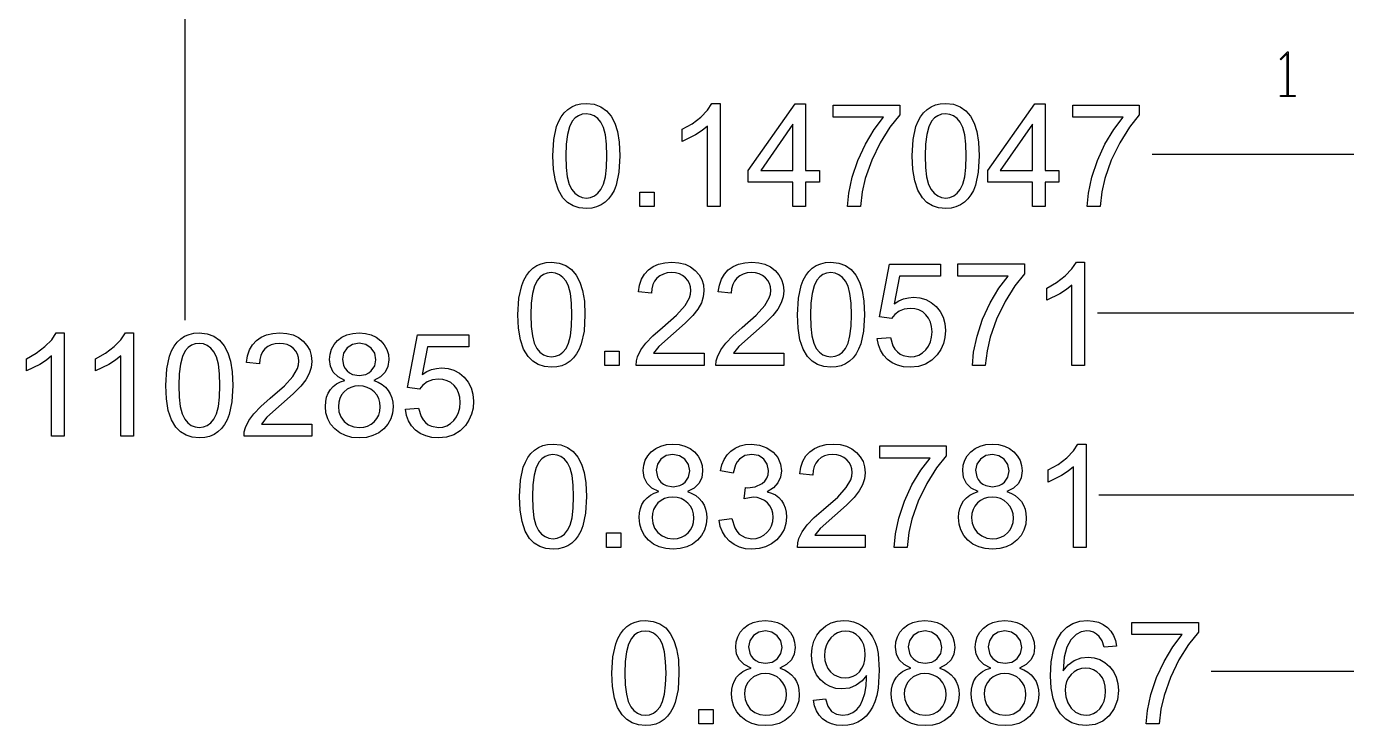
# Model space of a CAD drawing. Extents: x -0.57 to 3.06, y 0.01 to 2.07.
# Drawn here: x -0.109 to 0.495, y 0.177 to 0.496 of the extents above; entities that cross this region are included whole.
import ezdxf

# ---------------------------------------------------------------- set-up
doc = ezdxf.new("R2010")
doc.units = 0
doc.header["$MEASUREMENT"] = 0
doc.layers.add('DIMENSIONS', color=7, linetype='CONTINUOUS')
doc.layers.add('LAYER_1', color=7, linetype='CONTINUOUS')

msp = doc.modelspace()

# ---------------------------------------------------------------- linework, layer by layer
at = {"layer": 'DIMENSIONS'}
for points in [[(-0.03602, 0.36189), (-0.03602, 0.5)], [(0.40608, 0.43773), (0.5, 0.43773)], [(0.38104, 0.36514), (0.5, 0.36514)], [(0.38177, 0.282), (0.5, 0.282)], [(0.4331, 0.20133), (0.5, 0.20133)]]:
    msp.add_lwpolyline(points, dxfattribs=at)
for points in [[(0.13205, 0.43692), (0.13248, 0.44444), (0.13377, 0.45033), (0.13473, 0.45273), (0.1359, 0.45483), (0.13728, 0.45665), (0.13887, 0.45817), (0.14067, 0.45938), (0.14268, 0.46024), (0.14492, 0.46076), (0.14738, 0.46093), (0.15093, 0.46055), (0.15401, 0.45941), (0.15662, 0.45755), (0.15873, 0.45501), (0.16039, 0.45183), (0.16164, 0.44803), (0.16244, 0.44319), (0.1627, 0.43692), (0.16228, 0.42944), (0.161, 0.42356), (0.16005, 0.42117), (0.15888, 0.41906), (0.15751, 0.41724), (0.15592, 0.41571), (0.15412, 0.4145), (0.15209, 0.41363), (0.14985, 0.41311), (0.14738, 0.41294), (0.14416, 0.41324), (0.14131, 0.41415), (0.13882, 0.41568), (0.1367, 0.41781), (0.13467, 0.4212), (0.13321, 0.42552), (0.13234, 0.43076)], [(0.20855, 0.41374), (0.20278, 0.41374), (0.20278, 0.45051), (0.20037, 0.44852), (0.19731, 0.44653), (0.19124, 0.44355), (0.19124, 0.44913), (0.19577, 0.45165), (0.1997, 0.45465), (0.20279, 0.45784), (0.20483, 0.46093), (0.20855, 0.46093)], [(0.24183, 0.41374), (0.24183, 0.42499), (0.22144, 0.42499), (0.22144, 0.43028), (0.24288, 0.46074), (0.2476, 0.46074), (0.2476, 0.43028), (0.25394, 0.43028), (0.25394, 0.42499), (0.2476, 0.42499), (0.2476, 0.41374)], [(0.26023, 0.45458), (0.26023, 0.46013), (0.29065, 0.46013), (0.29065, 0.45564), (0.28618, 0.45008), (0.28176, 0.44294), (0.27785, 0.43491), (0.27494, 0.42666), (0.27353, 0.42048), (0.27273, 0.41374), (0.2668, 0.41374), (0.26739, 0.41986), (0.26898, 0.42714), (0.27152, 0.43485), (0.27496, 0.44229), (0.27898, 0.44901), (0.28325, 0.45458)], [(0.29636, 0.43692), (0.29679, 0.44444), (0.29808, 0.45033), (0.29904, 0.45273), (0.30021, 0.45483), (0.30159, 0.45665), (0.30317, 0.45817), (0.30497, 0.45938), (0.30699, 0.46024), (0.30923, 0.46076), (0.31168, 0.46093), (0.31524, 0.46055), (0.31832, 0.45941), (0.32093, 0.45755), (0.32303, 0.45501), (0.32469, 0.45183), (0.32595, 0.44803), (0.32674, 0.44319), (0.32701, 0.43692), (0.32658, 0.42944), (0.32531, 0.42356), (0.32436, 0.42117), (0.32319, 0.41906), (0.32181, 0.41724), (0.32023, 0.41571), (0.31843, 0.4145), (0.3164, 0.41363), (0.31415, 0.41311), (0.31168, 0.41294), (0.30847, 0.41324), (0.30562, 0.41415), (0.30313, 0.41568), (0.30101, 0.41781), (0.29897, 0.4212), (0.29752, 0.42552), (0.29665, 0.43076)], [(0.35137, 0.41374), (0.35137, 0.42499), (0.33098, 0.42499), (0.33098, 0.43028), (0.35243, 0.46074), (0.35715, 0.46074), (0.35715, 0.43028), (0.36349, 0.43028), (0.36349, 0.42499), (0.35715, 0.42499), (0.35715, 0.41374)], [(0.36978, 0.45458), (0.36978, 0.46013), (0.4002, 0.46013), (0.4002, 0.45564), (0.39573, 0.45008), (0.39131, 0.44294), (0.3874, 0.43491), (0.38449, 0.42666), (0.38307, 0.42048), (0.38228, 0.41374), (0.37635, 0.41374), (0.37694, 0.41986), (0.37853, 0.42714), (0.38107, 0.43485), (0.38451, 0.44229), (0.38853, 0.44901), (0.3928, 0.45458)], [(0.13798, 0.43692), (0.13815, 0.43161), (0.13866, 0.42728), (0.13951, 0.42391), (0.14069, 0.42151), (0.14213, 0.41984), (0.14372, 0.41864), (0.14547, 0.41792), (0.14738, 0.41768), (0.14929, 0.41792), (0.15104, 0.41864), (0.15263, 0.41984), (0.15406, 0.42153), (0.15525, 0.42393), (0.15609, 0.4273), (0.1566, 0.43163), (0.15677, 0.43692), (0.1566, 0.44223), (0.15609, 0.44657), (0.15525, 0.44994), (0.15406, 0.45234), (0.15262, 0.45401), (0.15102, 0.4552), (0.14925, 0.45591), (0.14731, 0.45615), (0.14543, 0.45594), (0.14374, 0.45531), (0.14225, 0.45426), (0.14096, 0.45279), (0.13966, 0.45018), (0.13873, 0.44667), (0.13817, 0.44225)], [(0.30229, 0.43692), (0.30246, 0.43161), (0.30297, 0.42728), (0.30381, 0.42391), (0.305, 0.42151), (0.30643, 0.41984), (0.30803, 0.41864), (0.30978, 0.41792), (0.31168, 0.41768), (0.31359, 0.41792), (0.31534, 0.41864), (0.31694, 0.41984), (0.31837, 0.42153), (0.31955, 0.42393), (0.3204, 0.4273), (0.32091, 0.43163), (0.32108, 0.43692), (0.32091, 0.44223), (0.3204, 0.44657), (0.31955, 0.44994), (0.31837, 0.45234), (0.31693, 0.45401), (0.31533, 0.4552), (0.31356, 0.45591), (0.31162, 0.45615), (0.30973, 0.45594), (0.30805, 0.45531), (0.30656, 0.45426), (0.30527, 0.45279), (0.30397, 0.45018), (0.30304, 0.44667), (0.30248, 0.44225)], [(0.24183, 0.43028), (0.24183, 0.45147), (0.22711, 0.43028)], [(0.35137, 0.43028), (0.35137, 0.45147), (0.33666, 0.43028)], [(0.17181, 0.41374), (0.17181, 0.42031), (0.17838, 0.42031), (0.17838, 0.41374)], [(0.11609, 0.36432), (0.11652, 0.37184), (0.11781, 0.37774), (0.11877, 0.38013), (0.11994, 0.38224), (0.12132, 0.38405), (0.12291, 0.38558), (0.12471, 0.38678), (0.12672, 0.38765), (0.12896, 0.38816), (0.13142, 0.38833), (0.13497, 0.38795), (0.13805, 0.38681), (0.14066, 0.38495), (0.14277, 0.38242), (0.14443, 0.37924), (0.14568, 0.37543), (0.14648, 0.37059), (0.14674, 0.36432), (0.14632, 0.35685), (0.14504, 0.35097), (0.14409, 0.34857), (0.14292, 0.34646), (0.14155, 0.34464), (0.13996, 0.34311), (0.13816, 0.3419), (0.13613, 0.34103), (0.13389, 0.34051), (0.13142, 0.34034), (0.1282, 0.34065), (0.12535, 0.34156), (0.12286, 0.34308), (0.12074, 0.34521), (0.11871, 0.34861), (0.11725, 0.35292), (0.11638, 0.35816)], [(0.20118, 0.34669), (0.20118, 0.34114), (0.17011, 0.34114), (0.17025, 0.34319), (0.17079, 0.34515), (0.17233, 0.3483), (0.17459, 0.3514), (0.17778, 0.35472), (0.18214, 0.35852), (0.18856, 0.36415), (0.19249, 0.36847), (0.19451, 0.37204), (0.19502, 0.37375), (0.19518, 0.37541), (0.19503, 0.37706), (0.19457, 0.37858), (0.1938, 0.37996), (0.19273, 0.3812), (0.19141, 0.38223), (0.18991, 0.38297), (0.18821, 0.38341), (0.18634, 0.38356), (0.18436, 0.3834), (0.18258, 0.38293), (0.18102, 0.38215), (0.17967, 0.38106), (0.17857, 0.37969), (0.17778, 0.37808), (0.17731, 0.37622), (0.17713, 0.37413), (0.1712, 0.37474), (0.17172, 0.37786), (0.17265, 0.38059), (0.17401, 0.38292), (0.17579, 0.38486), (0.17795, 0.38638), (0.18044, 0.38746), (0.18328, 0.38812), (0.18646, 0.38833), (0.18967, 0.3881), (0.19252, 0.3874), (0.19502, 0.38622), (0.19717, 0.38458), (0.1989, 0.3826), (0.20013, 0.38038), (0.20087, 0.37795), (0.20112, 0.37529), (0.20083, 0.37249), (0.19996, 0.36974), (0.19843, 0.36694), (0.19613, 0.364), (0.19257, 0.36043), (0.18723, 0.35573), (0.18057, 0.34981), (0.17813, 0.34669)], [(0.2377, 0.34669), (0.2377, 0.34114), (0.20663, 0.34114), (0.20677, 0.34319), (0.2073, 0.34515), (0.20885, 0.3483), (0.2111, 0.3514), (0.2143, 0.35472), (0.21865, 0.35852), (0.22507, 0.36415), (0.22901, 0.36847), (0.23103, 0.37204), (0.23153, 0.37375), (0.2317, 0.37541), (0.23155, 0.37706), (0.23109, 0.37858), (0.23032, 0.37996), (0.22925, 0.3812), (0.22793, 0.38223), (0.22642, 0.38297), (0.22473, 0.38341), (0.22285, 0.38356), (0.22087, 0.3834), (0.2191, 0.38293), (0.21754, 0.38215), (0.21618, 0.38106), (0.21509, 0.37969), (0.2143, 0.37808), (0.21382, 0.37622), (0.21365, 0.37413), (0.20772, 0.37474), (0.20823, 0.37786), (0.20917, 0.38059), (0.21053, 0.38292), (0.2123, 0.38486), (0.21446, 0.38638), (0.21696, 0.38746), (0.2198, 0.38812), (0.22298, 0.38833), (0.22619, 0.3881), (0.22904, 0.3874), (0.23154, 0.38622), (0.23369, 0.38458), (0.23541, 0.3826), (0.23665, 0.38038), (0.23739, 0.37795), (0.23763, 0.37529), (0.23734, 0.37249), (0.23648, 0.36974), (0.23494, 0.36694), (0.23265, 0.364), (0.22908, 0.36043), (0.22375, 0.35573), (0.21708, 0.34981), (0.21464, 0.34669)], [(0.24388, 0.36432), (0.24431, 0.37184), (0.2456, 0.37774), (0.24656, 0.38013), (0.24773, 0.38224), (0.24911, 0.38405), (0.2507, 0.38558), (0.2525, 0.38678), (0.25452, 0.38765), (0.25675, 0.38816), (0.25921, 0.38833), (0.26276, 0.38795), (0.26584, 0.38681), (0.26845, 0.38495), (0.27056, 0.38242), (0.27222, 0.37924), (0.27348, 0.37543), (0.27427, 0.37059), (0.27453, 0.36432), (0.27411, 0.35685), (0.27283, 0.35097), (0.27188, 0.34857), (0.27071, 0.34646), (0.26934, 0.34464), (0.26775, 0.34311), (0.26595, 0.3419), (0.26393, 0.34103), (0.26168, 0.34051), (0.25921, 0.34034), (0.25599, 0.34065), (0.25314, 0.34156), (0.25065, 0.34308), (0.24853, 0.34521), (0.2465, 0.34861), (0.24505, 0.35292), (0.24417, 0.35816)], [(0.2804, 0.35345), (0.28646, 0.35397), (0.28758, 0.35009), (0.28847, 0.34856), (0.28959, 0.34731), (0.29087, 0.34634), (0.29229, 0.34564), (0.2955, 0.34509), (0.2975, 0.34528), (0.29935, 0.34587), (0.30103, 0.34685), (0.30255, 0.34823), (0.30382, 0.34993), (0.30472, 0.35188), (0.30526, 0.35409), (0.30544, 0.35656), (0.30527, 0.3589), (0.30475, 0.36098), (0.30388, 0.3628), (0.30267, 0.36435), (0.30117, 0.3656), (0.29946, 0.36649), (0.29754, 0.36703), (0.2954, 0.36721), (0.29275, 0.36689), (0.29037, 0.36594), (0.28837, 0.36449), (0.28684, 0.36265), (0.28143, 0.36336), (0.28598, 0.3875), (0.30935, 0.3875), (0.30935, 0.38199), (0.2906, 0.38199), (0.28806, 0.36935), (0.2902, 0.37065), (0.2924, 0.37157), (0.29464, 0.37212), (0.29694, 0.3723), (0.2999, 0.37204), (0.30262, 0.37124), (0.30509, 0.36991), (0.30733, 0.36804), (0.30918, 0.36576), (0.3105, 0.36317), (0.3113, 0.36027), (0.31156, 0.35708), (0.31133, 0.35399), (0.31063, 0.35113), (0.30947, 0.34848), (0.30784, 0.34605), (0.30538, 0.34355), (0.3025, 0.34177), (0.29921, 0.3407), (0.2955, 0.34034), (0.29244, 0.34056), (0.28968, 0.34124), (0.28721, 0.34236), (0.28503, 0.34393), (0.28322, 0.34587), (0.28185, 0.34811), (0.28091, 0.35063)], [(0.3173, 0.38199), (0.3173, 0.38753), (0.34773, 0.38753), (0.34773, 0.38304), (0.34326, 0.37748), (0.33883, 0.37035), (0.33492, 0.36232), (0.33202, 0.35406), (0.3306, 0.34788), (0.3298, 0.34114), (0.32387, 0.34114), (0.32447, 0.34727), (0.32605, 0.35454), (0.32859, 0.36226), (0.33203, 0.36969), (0.33605, 0.37641), (0.34032, 0.38199)], [(0.37517, 0.34114), (0.3694, 0.34114), (0.3694, 0.37791), (0.36699, 0.37593), (0.36393, 0.37394), (0.35786, 0.37096), (0.35786, 0.37654), (0.36239, 0.37905), (0.36632, 0.38205), (0.36941, 0.38524), (0.37145, 0.38833), (0.37517, 0.38833)], [(0.12202, 0.36432), (0.12219, 0.35902), (0.1227, 0.35468), (0.12355, 0.35132), (0.12473, 0.34892), (0.12617, 0.34724), (0.12776, 0.34604), (0.12951, 0.34532), (0.13142, 0.34509), (0.13333, 0.34533), (0.13508, 0.34605), (0.13667, 0.34725), (0.1381, 0.34893), (0.13929, 0.35134), (0.14013, 0.3547), (0.14064, 0.35903), (0.14081, 0.36432), (0.14064, 0.36964), (0.14013, 0.37398), (0.13929, 0.37735), (0.1381, 0.37974), (0.13666, 0.38141), (0.13506, 0.3826), (0.13329, 0.38332), (0.13135, 0.38356), (0.12947, 0.38335), (0.12778, 0.38272), (0.12629, 0.38166), (0.12501, 0.38019), (0.1237, 0.37759), (0.12277, 0.37408), (0.12221, 0.36965)], [(0.24981, 0.36432), (0.24998, 0.35902), (0.25049, 0.35468), (0.25134, 0.35132), (0.25252, 0.34892), (0.25396, 0.34724), (0.25555, 0.34604), (0.2573, 0.34532), (0.25921, 0.34509), (0.26112, 0.34533), (0.26287, 0.34605), (0.26446, 0.34725), (0.26589, 0.34893), (0.26708, 0.35134), (0.26792, 0.3547), (0.26843, 0.35903), (0.2686, 0.36432), (0.26843, 0.36964), (0.26792, 0.37398), (0.26708, 0.37735), (0.26589, 0.37974), (0.26446, 0.38141), (0.26285, 0.3826), (0.26108, 0.38332), (0.25914, 0.38356), (0.25726, 0.38335), (0.25557, 0.38272), (0.25408, 0.38166), (0.2528, 0.38019), (0.25149, 0.37759), (0.25056, 0.37408), (0.25, 0.36965)], [(-0.09134, 0.30883), (-0.09711, 0.30883), (-0.09711, 0.3456), (-0.09952, 0.34361), (-0.10258, 0.34162), (-0.10866, 0.33864), (-0.10866, 0.34422), (-0.10412, 0.34674), (-0.10019, 0.34973), (-0.0971, 0.35292), (-0.09506, 0.35602), (-0.09134, 0.35602)], [(-0.0597, 0.30883), (-0.06547, 0.30883), (-0.06547, 0.3456), (-0.06788, 0.34361), (-0.07094, 0.34162), (-0.07701, 0.33864), (-0.07701, 0.34422), (-0.07248, 0.34674), (-0.06855, 0.34973), (-0.06545, 0.35292), (-0.06342, 0.35602), (-0.0597, 0.35602)], [(-0.04492, 0.33201), (-0.04449, 0.33953), (-0.04321, 0.34542), (-0.04224, 0.34782), (-0.04107, 0.34992), (-0.03969, 0.35174), (-0.03811, 0.35326), (-0.03631, 0.35447), (-0.03429, 0.35533), (-0.03205, 0.35585), (-0.0296, 0.35602), (-0.02605, 0.35564), (-0.02296, 0.3545), (-0.02035, 0.35264), (-0.01825, 0.3501), (-0.01659, 0.34692), (-0.01533, 0.34311), (-0.01454, 0.33828), (-0.01427, 0.33201), (-0.0147, 0.32453), (-0.01597, 0.31865), (-0.01693, 0.31626), (-0.01809, 0.31415), (-0.01947, 0.31233), (-0.02105, 0.3108), (-0.02285, 0.30958), (-0.02488, 0.30872), (-0.02713, 0.3082), (-0.0296, 0.30802), (-0.03281, 0.30833), (-0.03566, 0.30924), (-0.03815, 0.31077), (-0.04027, 0.3129), (-0.04231, 0.31629), (-0.04376, 0.32061), (-0.04463, 0.32585)], [(-0.03899, 0.33201), (-0.03882, 0.3267), (-0.03831, 0.32237), (-0.03747, 0.319), (-0.03628, 0.3166), (-0.03485, 0.31492), (-0.03325, 0.31373), (-0.0315, 0.31301), (-0.0296, 0.31277), (-0.02769, 0.31301), (-0.02594, 0.31373), (-0.02434, 0.31493), (-0.02291, 0.31662), (-0.02173, 0.31902), (-0.02088, 0.32239), (-0.02037, 0.32672), (-0.0202, 0.33201), (-0.02037, 0.33732), (-0.02088, 0.34166), (-0.02173, 0.34503), (-0.02291, 0.34743), (-0.02435, 0.3491), (-0.02595, 0.35029), (-0.02772, 0.351), (-0.02966, 0.35124), (-0.03155, 0.35103), (-0.03323, 0.3504), (-0.03472, 0.34935), (-0.03601, 0.34788), (-0.03731, 0.34527), (-0.03824, 0.34176), (-0.0388, 0.33734)], [(0.02192, 0.31437), (0.02192, 0.30883), (-0.00914, 0.30883), (-0.00901, 0.31087), (-0.00847, 0.31283), (-0.00693, 0.31598), (-0.00467, 0.31909), (-0.00148, 0.3224), (0.00288, 0.3262), (0.0093, 0.33183), (0.01324, 0.33616), (0.01526, 0.33973), (0.01576, 0.34144), (0.01593, 0.3431), (0.01578, 0.34475), (0.01532, 0.34626), (0.01455, 0.34764), (0.01348, 0.34889), (0.01216, 0.34992), (0.01065, 0.35065), (0.00896, 0.35109), (0.00708, 0.35124), (0.0051, 0.35109), (0.00333, 0.35062), (0.00177, 0.34983), (0.00041, 0.34874), (-0.00068, 0.34737), (-0.00147, 0.34576), (-0.00195, 0.34391), (-0.00212, 0.34182), (-0.00805, 0.34242), (-0.00754, 0.34555), (-0.0066, 0.34827), (-0.00524, 0.3506), (-0.00347, 0.35254), (-0.00131, 0.35406), (0.00119, 0.35515), (0.00403, 0.3558), (0.00721, 0.35602), (0.01042, 0.35578), (0.01327, 0.35508), (0.01577, 0.35391), (0.01792, 0.35227), (0.01964, 0.35028), (0.02087, 0.34807), (0.02161, 0.34563), (0.02186, 0.34297), (0.02157, 0.34017), (0.02071, 0.33742), (0.01917, 0.33463), (0.01688, 0.33168), (0.01331, 0.32811), (0.00798, 0.32341), (0.00131, 0.3175), (-0.00113, 0.31437)], [(0.03699, 0.33431), (0.03387, 0.33591), (0.03167, 0.33806), (0.03037, 0.34074), (0.02994, 0.3439), (0.03017, 0.34636), (0.03086, 0.34862), (0.03201, 0.35067), (0.03363, 0.35252), (0.03562, 0.35405), (0.03792, 0.35514), (0.04053, 0.3558), (0.04344, 0.35602), (0.04636, 0.35579), (0.04899, 0.35512), (0.05132, 0.35401), (0.05334, 0.35244), (0.05498, 0.35056), (0.05616, 0.34848), (0.05686, 0.34621), (0.05709, 0.34374), (0.05667, 0.34068), (0.05538, 0.33805), (0.05322, 0.3359), (0.05017, 0.33431), (0.0522, 0.3335), (0.05398, 0.33247), (0.0555, 0.33122), (0.05676, 0.32976), (0.05775, 0.32811), (0.05845, 0.32631), (0.05888, 0.32436), (0.05902, 0.32226), (0.05875, 0.31937), (0.05795, 0.31671), (0.05662, 0.3143), (0.05475, 0.31213), (0.05245, 0.31033), (0.04982, 0.30905), (0.04684, 0.30828), (0.04353, 0.30802), (0.04022, 0.30828), (0.03725, 0.30905), (0.03461, 0.31034), (0.03231, 0.31214), (0.03045, 0.31433), (0.02911, 0.31677), (0.02831, 0.31947), (0.02805, 0.32242), (0.02819, 0.32462), (0.02863, 0.32663), (0.02936, 0.32846), (0.03037, 0.3301), (0.03166, 0.33152), (0.03319, 0.3327), (0.03497, 0.33363)], [(0.03584, 0.34409), (0.03638, 0.34106), (0.03705, 0.33978), (0.03799, 0.33864), (0.03914, 0.33772), (0.04046, 0.33705), (0.04357, 0.33653), (0.0466, 0.33705), (0.04789, 0.33771), (0.04903, 0.33863), (0.05063, 0.34096), (0.05116, 0.34377), (0.05061, 0.34669), (0.04897, 0.34911), (0.0465, 0.35073), (0.0435, 0.35127), (0.04048, 0.35074), (0.03802, 0.34916), (0.03638, 0.34683)], [(0.06463, 0.32114), (0.07069, 0.32165), (0.07181, 0.31777), (0.0727, 0.31625), (0.07381, 0.315), (0.0751, 0.31402), (0.07652, 0.31333), (0.07973, 0.31277), (0.08173, 0.31297), (0.08358, 0.31355), (0.08526, 0.31454), (0.08678, 0.31591), (0.08804, 0.31761), (0.08895, 0.31957), (0.08949, 0.32178), (0.08967, 0.32425), (0.08949, 0.32659), (0.08897, 0.32866), (0.08811, 0.33048), (0.08689, 0.33204), (0.0854, 0.33329), (0.08369, 0.33418), (0.08177, 0.33471), (0.07963, 0.33489), (0.07698, 0.33457), (0.0746, 0.33362), (0.0726, 0.33217), (0.07107, 0.33034), (0.06565, 0.33104), (0.07021, 0.35518), (0.09358, 0.35518), (0.09358, 0.34967), (0.07482, 0.34967), (0.07229, 0.33704), (0.07443, 0.33833), (0.07663, 0.33925), (0.07887, 0.3398), (0.08117, 0.33999), (0.08413, 0.33972), (0.08685, 0.33892), (0.08932, 0.33759), (0.09156, 0.33572), (0.09341, 0.33344), (0.09473, 0.33085), (0.09553, 0.32796), (0.09579, 0.32476), (0.09556, 0.32168), (0.09486, 0.31881), (0.0937, 0.31616), (0.09207, 0.31373), (0.08961, 0.31123), (0.08673, 0.30945), (0.08343, 0.30838), (0.07973, 0.30802), (0.07667, 0.30825), (0.07391, 0.30892), (0.07144, 0.31004), (0.06926, 0.31162), (0.06745, 0.31356), (0.06608, 0.31579), (0.06513, 0.31832)], [(0.15585, 0.34114), (0.15585, 0.34771), (0.16242, 0.34771), (0.16242, 0.34114)], [(0.03398, 0.32239), (0.03427, 0.31996), (0.03515, 0.31761), (0.0366, 0.31556), (0.03863, 0.31404), (0.04102, 0.31309), (0.0436, 0.31277), (0.04557, 0.31294), (0.04737, 0.31343), (0.04899, 0.31427), (0.05043, 0.31543), (0.0516, 0.31685), (0.05245, 0.31845), (0.05295, 0.32023), (0.05312, 0.3222), (0.05295, 0.32419), (0.05243, 0.326), (0.05156, 0.32764), (0.05035, 0.32909), (0.04887, 0.33028), (0.04722, 0.33113), (0.0454, 0.33164), (0.0434, 0.33181), (0.04146, 0.33164), (0.03968, 0.33114), (0.03808, 0.3303), (0.03666, 0.32912), (0.03549, 0.32769), (0.03465, 0.32609), (0.03415, 0.32432)], [(0.11682, 0.28117), (0.11724, 0.28869), (0.11853, 0.29459), (0.11949, 0.29698), (0.12066, 0.29909), (0.12204, 0.3009), (0.12363, 0.30242), (0.12543, 0.30363), (0.12745, 0.30449), (0.12969, 0.30501), (0.13214, 0.30518), (0.13569, 0.3048), (0.13878, 0.30366), (0.14138, 0.3018), (0.14349, 0.29927), (0.14515, 0.29608), (0.14641, 0.29228), (0.1472, 0.28744), (0.14747, 0.28117), (0.14704, 0.2737), (0.14577, 0.26782), (0.14481, 0.26542), (0.14365, 0.26331), (0.14227, 0.26149), (0.14068, 0.25996), (0.13888, 0.25875), (0.13686, 0.25788), (0.13461, 0.25736), (0.13214, 0.25719), (0.12892, 0.25749), (0.12607, 0.25841), (0.12359, 0.25993), (0.12146, 0.26206), (0.11943, 0.26546), (0.11798, 0.26977), (0.11711, 0.27501)], [(0.18046, 0.28348), (0.17733, 0.28507), (0.17513, 0.28723), (0.17383, 0.28991), (0.1734, 0.29306), (0.17363, 0.29553), (0.17432, 0.29778), (0.17548, 0.29984), (0.17709, 0.30169), (0.17908, 0.30322), (0.18138, 0.30431), (0.18399, 0.30496), (0.1869, 0.30518), (0.18983, 0.30496), (0.19245, 0.30429), (0.19478, 0.30317), (0.19681, 0.30161), (0.19845, 0.29972), (0.19962, 0.29764), (0.20032, 0.29537), (0.20056, 0.2929), (0.20013, 0.28985), (0.19884, 0.28721), (0.19668, 0.28507), (0.19363, 0.28348), (0.19567, 0.28266), (0.19744, 0.28163), (0.19896, 0.28039), (0.20022, 0.27892), (0.20121, 0.27728), (0.20192, 0.27548), (0.20234, 0.27353), (0.20248, 0.27142), (0.20221, 0.26853), (0.20141, 0.26588), (0.20008, 0.26346), (0.19822, 0.26129), (0.19592, 0.2595), (0.19328, 0.25821), (0.19031, 0.25744), (0.187, 0.25719), (0.18369, 0.25745), (0.18071, 0.25822), (0.17807, 0.25951), (0.17577, 0.26131), (0.17391, 0.26349), (0.17258, 0.26594), (0.17178, 0.26863), (0.17151, 0.27158), (0.17166, 0.27378), (0.17209, 0.27579), (0.17282, 0.27762), (0.17383, 0.27926), (0.17512, 0.28069), (0.17665, 0.28186), (0.17843, 0.28279)], [(0.20812, 0.2704), (0.21389, 0.27117), (0.21524, 0.26695), (0.21617, 0.26535), (0.21728, 0.2641), (0.21993, 0.26247), (0.2231, 0.26193), (0.22505, 0.26211), (0.22685, 0.26264), (0.22849, 0.26352), (0.22997, 0.26475), (0.2312, 0.26625), (0.23208, 0.26791), (0.2326, 0.26974), (0.23278, 0.27174), (0.23261, 0.27364), (0.23213, 0.27537), (0.23132, 0.27692), (0.23018, 0.2783), (0.22879, 0.27943), (0.22723, 0.28024), (0.22549, 0.28072), (0.22358, 0.28088), (0.2195, 0.28024), (0.22015, 0.2853), (0.22108, 0.28524), (0.22458, 0.28572), (0.22771, 0.28716), (0.229, 0.28826), (0.22992, 0.28961), (0.23048, 0.29122), (0.23066, 0.2931), (0.23012, 0.296), (0.22851, 0.29835), (0.22736, 0.29926), (0.22605, 0.29992), (0.22297, 0.30044), (0.21988, 0.29991), (0.21736, 0.29832), (0.21633, 0.29713), (0.21551, 0.29568), (0.21447, 0.29197), (0.2087, 0.293), (0.2094, 0.29574), (0.21043, 0.29815), (0.2118, 0.30023), (0.21351, 0.30199), (0.2155, 0.30339), (0.21772, 0.30438), (0.22016, 0.30498), (0.22284, 0.30518), (0.22653, 0.30477), (0.22992, 0.30353), (0.23278, 0.30158), (0.23488, 0.29903), (0.23616, 0.29608), (0.23659, 0.29297), (0.23618, 0.29006), (0.23496, 0.28742), (0.23293, 0.28518), (0.23012, 0.28345), (0.23208, 0.28284), (0.23382, 0.28197), (0.23532, 0.28084), (0.23659, 0.27945), (0.2376, 0.27784), (0.23832, 0.27604), (0.23876, 0.27405), (0.2389, 0.27187), (0.23862, 0.26891), (0.23778, 0.26618), (0.23638, 0.26369), (0.23441, 0.26144), (0.23202, 0.25956), (0.22933, 0.25823), (0.22635, 0.25742), (0.22306, 0.25716), (0.2201, 0.25739), (0.2174, 0.25808), (0.21496, 0.25923), (0.21279, 0.26084), (0.21096, 0.26282), (0.20958, 0.26507), (0.20863, 0.2676)], [(0.27494, 0.26354), (0.27494, 0.25799), (0.24387, 0.25799), (0.24401, 0.26003), (0.24454, 0.262), (0.24609, 0.26515), (0.24834, 0.26825), (0.25154, 0.27157), (0.25589, 0.27537), (0.26231, 0.281), (0.26625, 0.28532), (0.26827, 0.28889), (0.26877, 0.2906), (0.26894, 0.29226), (0.26879, 0.29391), (0.26833, 0.29542), (0.26756, 0.2968), (0.26649, 0.29805), (0.26517, 0.29908), (0.26366, 0.29982), (0.26197, 0.30026), (0.26009, 0.30041), (0.25811, 0.30025), (0.25634, 0.29978), (0.25478, 0.299), (0.25342, 0.2979), (0.25233, 0.29653), (0.25154, 0.29492), (0.25106, 0.29307), (0.25089, 0.29098), (0.24496, 0.29159), (0.24547, 0.29471), (0.24641, 0.29744), (0.24777, 0.29977), (0.24954, 0.3017), (0.2517, 0.30323), (0.2542, 0.30431), (0.25704, 0.30496), (0.26022, 0.30518), (0.26343, 0.30495), (0.26628, 0.30424), (0.26878, 0.30307), (0.27093, 0.30143), (0.27265, 0.29944), (0.27389, 0.29723), (0.27463, 0.29479), (0.27487, 0.29213), (0.27458, 0.28934), (0.27372, 0.28659), (0.27218, 0.28379), (0.26989, 0.28085), (0.26632, 0.27727), (0.26099, 0.27258), (0.25432, 0.26666), (0.25188, 0.26354)], [(0.28151, 0.29883), (0.28151, 0.30438), (0.31193, 0.30438), (0.31193, 0.29989), (0.30747, 0.29433), (0.30304, 0.2872), (0.29913, 0.27917), (0.29622, 0.27091), (0.29481, 0.26473), (0.29401, 0.25799), (0.28808, 0.25799), (0.28867, 0.26411), (0.29026, 0.27139), (0.2928, 0.27911), (0.29624, 0.28654), (0.30026, 0.29326), (0.30453, 0.29883)], [(0.32652, 0.28348), (0.32339, 0.28507), (0.3212, 0.28723), (0.3199, 0.28991), (0.31947, 0.29306), (0.3197, 0.29553), (0.32039, 0.29778), (0.32154, 0.29984), (0.32315, 0.30169), (0.32515, 0.30322), (0.32745, 0.30431), (0.33006, 0.30496), (0.33296, 0.30518), (0.33589, 0.30496), (0.33852, 0.30429), (0.34085, 0.30317), (0.34287, 0.30161), (0.34451, 0.29972), (0.34568, 0.29764), (0.34639, 0.29537), (0.34662, 0.2929), (0.34619, 0.28985), (0.34491, 0.28721), (0.34275, 0.28507), (0.3397, 0.28348), (0.34173, 0.28266), (0.34351, 0.28163), (0.34503, 0.28039), (0.34629, 0.27892), (0.34727, 0.27728), (0.34798, 0.27548), (0.3484, 0.27353), (0.34855, 0.27142), (0.34828, 0.26853), (0.34748, 0.26588), (0.34615, 0.26346), (0.34428, 0.26129), (0.34198, 0.2595), (0.33934, 0.25821), (0.33637, 0.25744), (0.33306, 0.25719), (0.32975, 0.25745), (0.32678, 0.25822), (0.32414, 0.25951), (0.32184, 0.26131), (0.31997, 0.26349), (0.31864, 0.26594), (0.31784, 0.26863), (0.31758, 0.27158), (0.31772, 0.27378), (0.31816, 0.27579), (0.31888, 0.27762), (0.3199, 0.27926), (0.32119, 0.28069), (0.32272, 0.28186), (0.3245, 0.28279)], [(0.37589, 0.25799), (0.37012, 0.25799), (0.37012, 0.29476), (0.36771, 0.29277), (0.36466, 0.29079), (0.35858, 0.28781), (0.35858, 0.29338), (0.36312, 0.2959), (0.36704, 0.2989), (0.37014, 0.30209), (0.37217, 0.30518), (0.37589, 0.30518)], [(0.12275, 0.28117), (0.12292, 0.27587), (0.12342, 0.27153), (0.12427, 0.26816), (0.12546, 0.26576), (0.12689, 0.26409), (0.12848, 0.26289), (0.13023, 0.26217), (0.13214, 0.26193), (0.13405, 0.26217), (0.1358, 0.26289), (0.13739, 0.2641), (0.13883, 0.26578), (0.14001, 0.26818), (0.14086, 0.27155), (0.14137, 0.27588), (0.14153, 0.28117), (0.14137, 0.28648), (0.14086, 0.29083), (0.14001, 0.2942), (0.13883, 0.29659), (0.13739, 0.29826), (0.13578, 0.29945), (0.13401, 0.30017), (0.13208, 0.30041), (0.13019, 0.30019), (0.1285, 0.29956), (0.12702, 0.29851), (0.12573, 0.29704), (0.12442, 0.29444), (0.12349, 0.29092), (0.12293, 0.2865)], [(0.1793, 0.29326), (0.17984, 0.29023), (0.18051, 0.28894), (0.18145, 0.28781), (0.1826, 0.28688), (0.18392, 0.28622), (0.18703, 0.28569), (0.19006, 0.28621), (0.19135, 0.28687), (0.19249, 0.28779), (0.19409, 0.29013), (0.19463, 0.29294), (0.19408, 0.29586), (0.19243, 0.29827), (0.18997, 0.2999), (0.18696, 0.30044), (0.18394, 0.29991), (0.18148, 0.29832), (0.17985, 0.296)], [(0.32537, 0.29326), (0.3259, 0.29023), (0.32657, 0.28894), (0.32751, 0.28781), (0.32867, 0.28688), (0.32998, 0.28622), (0.33309, 0.28569), (0.33613, 0.28621), (0.33742, 0.28687), (0.33856, 0.28779), (0.34016, 0.29013), (0.34069, 0.29294), (0.34014, 0.29586), (0.3385, 0.29827), (0.33603, 0.2999), (0.33303, 0.30044), (0.33001, 0.29991), (0.32755, 0.29832), (0.32591, 0.296)], [(0.17744, 0.27155), (0.17773, 0.26912), (0.17861, 0.26677), (0.18007, 0.26473), (0.18209, 0.2632), (0.18449, 0.26225), (0.18706, 0.26193), (0.18904, 0.2621), (0.19083, 0.2626), (0.19245, 0.26343), (0.19389, 0.26459), (0.19507, 0.26601), (0.19591, 0.26762), (0.19641, 0.2694), (0.19658, 0.27136), (0.19641, 0.27335), (0.19589, 0.27517), (0.19502, 0.2768), (0.19381, 0.27825), (0.19233, 0.27944), (0.19069, 0.2803), (0.18886, 0.28081), (0.18687, 0.28098), (0.18492, 0.28081), (0.18314, 0.2803), (0.18154, 0.27946), (0.18012, 0.27828), (0.17895, 0.27685), (0.17811, 0.27525), (0.17761, 0.27349)], [(0.32351, 0.27155), (0.3238, 0.26912), (0.32468, 0.26677), (0.32613, 0.26473), (0.32816, 0.2632), (0.33055, 0.26225), (0.33313, 0.26193), (0.3351, 0.2621), (0.3369, 0.2626), (0.33852, 0.26343), (0.33995, 0.26459), (0.34113, 0.26601), (0.34197, 0.26762), (0.34248, 0.2694), (0.34265, 0.27136), (0.34247, 0.27335), (0.34195, 0.27517), (0.34109, 0.2768), (0.33987, 0.27825), (0.3384, 0.27944), (0.33675, 0.2803), (0.33493, 0.28081), (0.33293, 0.28098), (0.33098, 0.28081), (0.32921, 0.2803), (0.32761, 0.27946), (0.32618, 0.27828), (0.32501, 0.27685), (0.32418, 0.27525), (0.32367, 0.27349)], [(0.15657, 0.25799), (0.15657, 0.26456), (0.16314, 0.26456), (0.16314, 0.25799)], [(0.15908, 0.20051), (0.15951, 0.20803), (0.1608, 0.21393), (0.16176, 0.21633), (0.16293, 0.21843), (0.16431, 0.22024), (0.16589, 0.22177), (0.16769, 0.22297), (0.16971, 0.22384), (0.17195, 0.22435), (0.1744, 0.22453), (0.17796, 0.22415), (0.18104, 0.223), (0.18365, 0.22114), (0.18575, 0.21861), (0.18741, 0.21543), (0.18867, 0.21162), (0.18946, 0.20678), (0.18973, 0.20051), (0.1893, 0.19304), (0.18803, 0.18716), (0.18708, 0.18476), (0.18591, 0.18266), (0.18453, 0.18084), (0.18295, 0.17931), (0.18115, 0.17809), (0.17912, 0.17723), (0.17687, 0.17671), (0.1744, 0.17653), (0.17119, 0.17684), (0.16834, 0.17775), (0.16585, 0.17927), (0.16373, 0.18141), (0.16169, 0.1848), (0.16024, 0.18912), (0.15937, 0.19435)], [(0.22272, 0.20282), (0.21959, 0.20442), (0.2174, 0.20657), (0.2161, 0.20925), (0.21567, 0.21241), (0.2159, 0.21487), (0.21659, 0.21713), (0.21774, 0.21918), (0.21935, 0.22103), (0.22135, 0.22256), (0.22365, 0.22365), (0.22625, 0.22431), (0.22916, 0.22453), (0.23209, 0.2243), (0.23472, 0.22363), (0.23704, 0.22252), (0.23907, 0.22095), (0.24071, 0.21907), (0.24188, 0.21699), (0.24259, 0.21471), (0.24282, 0.21225), (0.24239, 0.20919), (0.24111, 0.20656), (0.23895, 0.20441), (0.2359, 0.20282), (0.23793, 0.20201), (0.23971, 0.20098), (0.24122, 0.19973), (0.24248, 0.19827), (0.24347, 0.19662), (0.24418, 0.19482), (0.2446, 0.19287), (0.24474, 0.19077), (0.24448, 0.18787), (0.24368, 0.18522), (0.24235, 0.18281), (0.24048, 0.18064), (0.23818, 0.17884), (0.23554, 0.17756), (0.23257, 0.17679), (0.22926, 0.17653), (0.22595, 0.17679), (0.22298, 0.17756), (0.22034, 0.17885), (0.21804, 0.18065), (0.21617, 0.18284), (0.21484, 0.18528), (0.21404, 0.18798), (0.21377, 0.19093), (0.21392, 0.19313), (0.21436, 0.19514), (0.21508, 0.19697), (0.2161, 0.19861), (0.21738, 0.20003), (0.21892, 0.20121), (0.22069, 0.20214)], [(0.25122, 0.1882), (0.25677, 0.18871), (0.25779, 0.18534), (0.25946, 0.18304), (0.26173, 0.18172), (0.26456, 0.18128), (0.26705, 0.18158), (0.26922, 0.1825), (0.27105, 0.18392), (0.27251, 0.18575), (0.27369, 0.18814), (0.27466, 0.19125), (0.27531, 0.19474), (0.27552, 0.1983), (0.27549, 0.19945), (0.27344, 0.19696), (0.27076, 0.19498), (0.26764, 0.1937), (0.26427, 0.19327), (0.26146, 0.19353), (0.25888, 0.19433), (0.25653, 0.19565), (0.25439, 0.1975), (0.25263, 0.19978), (0.25136, 0.2024), (0.25061, 0.20536), (0.25035, 0.20866), (0.25062, 0.21206), (0.25141, 0.21511), (0.25273, 0.21781), (0.25457, 0.22017), (0.25681, 0.22207), (0.25932, 0.22344), (0.26209, 0.22425), (0.26513, 0.22453), (0.26738, 0.22437), (0.26952, 0.22391), (0.27157, 0.22314), (0.27352, 0.22206), (0.2753, 0.22069), (0.27686, 0.21906), (0.27819, 0.21717), (0.27929, 0.21502), (0.28015, 0.21248), (0.28077, 0.20943), (0.28126, 0.2018), (0.28077, 0.1937), (0.28016, 0.19035), (0.27931, 0.18745), (0.27821, 0.18494), (0.27687, 0.18275), (0.2753, 0.18088), (0.27349, 0.17932), (0.27147, 0.1781), (0.26929, 0.17723), (0.26694, 0.17671), (0.26443, 0.17653), (0.2618, 0.17672), (0.25942, 0.1773), (0.25729, 0.17825), (0.25542, 0.17959), (0.25385, 0.18128), (0.25262, 0.18328), (0.25175, 0.18558)], [(0.29575, 0.20282), (0.29263, 0.20442), (0.29043, 0.20657), (0.28913, 0.20925), (0.2887, 0.21241), (0.28893, 0.21487), (0.28962, 0.21713), (0.29077, 0.21918), (0.29239, 0.22103), (0.29438, 0.22256), (0.29668, 0.22365), (0.29929, 0.22431), (0.3022, 0.22453), (0.30512, 0.2243), (0.30775, 0.22363), (0.31008, 0.22252), (0.3121, 0.22095), (0.31374, 0.21907), (0.31492, 0.21699), (0.31562, 0.21471), (0.31585, 0.21225), (0.31542, 0.20919), (0.31414, 0.20656), (0.31198, 0.20441), (0.30893, 0.20282), (0.31096, 0.20201), (0.31274, 0.20098), (0.31426, 0.19973), (0.31552, 0.19827), (0.31651, 0.19662), (0.31721, 0.19482), (0.31764, 0.19287), (0.31778, 0.19077), (0.31751, 0.18787), (0.31671, 0.18522), (0.31538, 0.18281), (0.31351, 0.18064), (0.31121, 0.17884), (0.30858, 0.17756), (0.3056, 0.17679), (0.30229, 0.17653), (0.29898, 0.17679), (0.29601, 0.17756), (0.29337, 0.17885), (0.29107, 0.18065), (0.28921, 0.18284), (0.28787, 0.18528), (0.28707, 0.18798), (0.28681, 0.19093), (0.28695, 0.19313), (0.28739, 0.19514), (0.28811, 0.19697), (0.28913, 0.19861), (0.29042, 0.20003), (0.29195, 0.20121), (0.29373, 0.20214)], [(0.33227, 0.20282), (0.32914, 0.20442), (0.32695, 0.20657), (0.32565, 0.20925), (0.32521, 0.21241), (0.32545, 0.21487), (0.32614, 0.21713), (0.32729, 0.21918), (0.3289, 0.22103), (0.3309, 0.22256), (0.3332, 0.22365), (0.3358, 0.22431), (0.33871, 0.22453), (0.34164, 0.2243), (0.34427, 0.22363), (0.34659, 0.22252), (0.34862, 0.22095), (0.35026, 0.21907), (0.35143, 0.21699), (0.35214, 0.21471), (0.35237, 0.21225), (0.35194, 0.20919), (0.35065, 0.20656), (0.34849, 0.20441), (0.34544, 0.20282), (0.34748, 0.20201), (0.34926, 0.20098), (0.35077, 0.19973), (0.35203, 0.19827), (0.35302, 0.19662), (0.35373, 0.19482), (0.35415, 0.19287), (0.35429, 0.19077), (0.35403, 0.18787), (0.35323, 0.18522), (0.35189, 0.18281), (0.35003, 0.18064), (0.34773, 0.17884), (0.34509, 0.17756), (0.34212, 0.17679), (0.33881, 0.17653), (0.3355, 0.17679), (0.33252, 0.17756), (0.32989, 0.17885), (0.32759, 0.18065), (0.32572, 0.18284), (0.32439, 0.18528), (0.32359, 0.18798), (0.32332, 0.19093), (0.32347, 0.19313), (0.3239, 0.19514), (0.32463, 0.19697), (0.32565, 0.19861), (0.32693, 0.20003), (0.32847, 0.20121), (0.33024, 0.20214)], [(0.38985, 0.21282), (0.38411, 0.21238), (0.38318, 0.21531), (0.38193, 0.21731), (0.38069, 0.21839), (0.37932, 0.21916), (0.37781, 0.21963), (0.37616, 0.21978), (0.37357, 0.2194), (0.37132, 0.21824), (0.36888, 0.2158), (0.36702, 0.21244), (0.36583, 0.20781), (0.36539, 0.20157), (0.3677, 0.20434), (0.37048, 0.20628), (0.37357, 0.20744), (0.3768, 0.20782), (0.37958, 0.20756), (0.38214, 0.20676), (0.38449, 0.20543), (0.38663, 0.20357), (0.3884, 0.2013), (0.38967, 0.19871), (0.39043, 0.19581), (0.39068, 0.19259), (0.3902, 0.18833), (0.38877, 0.18437), (0.38651, 0.18102), (0.38353, 0.17855), (0.37997, 0.17704), (0.37597, 0.17653), (0.37253, 0.17686), (0.36942, 0.17786), (0.36664, 0.17952), (0.3642, 0.18184), (0.36221, 0.18492), (0.36079, 0.18886), (0.35993, 0.19367), (0.35965, 0.19933), (0.35996, 0.20567), (0.36091, 0.21109), (0.36248, 0.21558), (0.36468, 0.21914), (0.36707, 0.2215), (0.36983, 0.22318), (0.37298, 0.22419), (0.37651, 0.22453), (0.37916, 0.22433), (0.38156, 0.22375), (0.3837, 0.22278), (0.3856, 0.22142), (0.38719, 0.21971), (0.38843, 0.21771), (0.38932, 0.21542)], [(0.39681, 0.21818), (0.39681, 0.22372), (0.42723, 0.22372), (0.42723, 0.21924), (0.42276, 0.21367), (0.41833, 0.20654), (0.41443, 0.19851), (0.41152, 0.19025), (0.4101, 0.18407), (0.40931, 0.17733), (0.40338, 0.17733), (0.40397, 0.18346), (0.40556, 0.19073), (0.40809, 0.19845), (0.41154, 0.20588), (0.41556, 0.2126), (0.41982, 0.21818)], [(0.16501, 0.20051), (0.16518, 0.19521), (0.16569, 0.19087), (0.16653, 0.18751), (0.16772, 0.18511), (0.16915, 0.18343), (0.17075, 0.18223), (0.1725, 0.18152), (0.1744, 0.18128), (0.17631, 0.18152), (0.17806, 0.18224), (0.17966, 0.18344), (0.18109, 0.18512), (0.18227, 0.18753), (0.18312, 0.19089), (0.18363, 0.19522), (0.1838, 0.20051), (0.18363, 0.20583), (0.18312, 0.21017), (0.18227, 0.21354), (0.18109, 0.21593), (0.17965, 0.2176), (0.17805, 0.2188), (0.17628, 0.21951), (0.17434, 0.21975), (0.17245, 0.21954), (0.17077, 0.21891), (0.16928, 0.21786), (0.16799, 0.21638), (0.16669, 0.21378), (0.16576, 0.21027), (0.1652, 0.20584)], [(0.22156, 0.2126), (0.2221, 0.20957), (0.22277, 0.20828), (0.22371, 0.20715), (0.22487, 0.20622), (0.22618, 0.20556), (0.22929, 0.20503), (0.23233, 0.20556), (0.23362, 0.20621), (0.23476, 0.20713), (0.23636, 0.20947), (0.23689, 0.21228), (0.23634, 0.2152), (0.23469, 0.21762), (0.23223, 0.21924), (0.22923, 0.21978), (0.22621, 0.21925), (0.22374, 0.21766), (0.22211, 0.21534)], [(0.27485, 0.20894), (0.27468, 0.2113), (0.27419, 0.2134), (0.27336, 0.21524), (0.2722, 0.21683), (0.27081, 0.21811), (0.26929, 0.21902), (0.26763, 0.21957), (0.26584, 0.21975), (0.26398, 0.21955), (0.26224, 0.21896), (0.26063, 0.21798), (0.25914, 0.21661), (0.25789, 0.21492), (0.257, 0.213), (0.25646, 0.21085), (0.25629, 0.20846), (0.25646, 0.20632), (0.25696, 0.2044), (0.25781, 0.20268), (0.25899, 0.20117), (0.26043, 0.19994), (0.26202, 0.19907), (0.26377, 0.19854), (0.26568, 0.19836), (0.26759, 0.19854), (0.26933, 0.19907), (0.27089, 0.19994), (0.27227, 0.20117), (0.2734, 0.20271), (0.2742, 0.20452), (0.27469, 0.2066)], [(0.2946, 0.2126), (0.29513, 0.20957), (0.29581, 0.20828), (0.29675, 0.20715), (0.2979, 0.20622), (0.29921, 0.20556), (0.30232, 0.20503), (0.30536, 0.20556), (0.30665, 0.20621), (0.30779, 0.20713), (0.30939, 0.20947), (0.30992, 0.21228), (0.30937, 0.2152), (0.30773, 0.21762), (0.30526, 0.21924), (0.30226, 0.21978), (0.29924, 0.21925), (0.29678, 0.21766), (0.29514, 0.21534)], [(0.33111, 0.2126), (0.33165, 0.20957), (0.33232, 0.20828), (0.33326, 0.20715), (0.33442, 0.20622), (0.33573, 0.20556), (0.33884, 0.20503), (0.34187, 0.20556), (0.34317, 0.20621), (0.34431, 0.20713), (0.34591, 0.20947), (0.34644, 0.21228), (0.34589, 0.2152), (0.34424, 0.21762), (0.34178, 0.21924), (0.33878, 0.21978), (0.33575, 0.21925), (0.33329, 0.21766), (0.33166, 0.21534)], [(0.21971, 0.19089), (0.22, 0.18847), (0.22088, 0.18612), (0.22233, 0.18407), (0.22435, 0.18254), (0.22675, 0.18159), (0.22932, 0.18128), (0.2313, 0.18144), (0.2331, 0.18194), (0.23472, 0.18277), (0.23615, 0.18394), (0.23733, 0.18536), (0.23817, 0.18696), (0.23868, 0.18874), (0.23885, 0.1907), (0.23867, 0.1927), (0.23815, 0.19451), (0.23729, 0.19614), (0.23607, 0.1976), (0.2346, 0.19879), (0.23295, 0.19964), (0.23113, 0.20015), (0.22913, 0.20032), (0.22718, 0.20015), (0.22541, 0.19965), (0.22381, 0.19881), (0.22238, 0.19763), (0.22121, 0.1962), (0.22037, 0.1946), (0.21987, 0.19283)], [(0.29274, 0.19089), (0.29303, 0.18847), (0.29391, 0.18612), (0.29536, 0.18407), (0.29739, 0.18254), (0.29978, 0.18159), (0.30236, 0.18128), (0.30433, 0.18144), (0.30613, 0.18194), (0.30775, 0.18277), (0.30918, 0.18394), (0.31036, 0.18536), (0.3112, 0.18696), (0.31171, 0.18874), (0.31188, 0.1907), (0.3117, 0.1927), (0.31118, 0.19451), (0.31032, 0.19614), (0.3091, 0.1976), (0.30763, 0.19879), (0.30598, 0.19964), (0.30416, 0.20015), (0.30216, 0.20032), (0.30022, 0.20015), (0.29844, 0.19965), (0.29684, 0.19881), (0.29542, 0.19763), (0.29424, 0.1962), (0.29341, 0.1946), (0.29291, 0.19283)], [(0.32925, 0.19089), (0.32955, 0.18847), (0.33042, 0.18612), (0.33188, 0.18407), (0.3339, 0.18254), (0.3363, 0.18159), (0.33887, 0.18128), (0.34085, 0.18144), (0.34265, 0.18194), (0.34426, 0.18277), (0.3457, 0.18394), (0.34688, 0.18536), (0.34772, 0.18696), (0.34823, 0.18874), (0.34839, 0.1907), (0.34822, 0.1927), (0.3477, 0.19451), (0.34683, 0.19614), (0.34562, 0.1976), (0.34415, 0.19879), (0.3425, 0.19964), (0.34068, 0.20015), (0.33868, 0.20032), (0.33673, 0.20015), (0.33496, 0.19965), (0.33336, 0.19881), (0.33193, 0.19763), (0.33076, 0.1962), (0.32992, 0.1946), (0.32942, 0.19283)], [(0.36628, 0.19256), (0.3666, 0.18964), (0.36755, 0.18686), (0.36907, 0.18445), (0.37109, 0.1827), (0.37343, 0.18163), (0.37587, 0.18128), (0.37763, 0.18146), (0.37927, 0.18201), (0.38077, 0.18294), (0.38215, 0.18423), (0.3833, 0.18583), (0.38413, 0.1877), (0.38462, 0.18984), (0.38478, 0.19224), (0.38462, 0.19455), (0.38413, 0.1966), (0.38332, 0.19839), (0.38219, 0.19992), (0.3808, 0.20115), (0.37925, 0.20202), (0.37753, 0.20255), (0.37565, 0.20272), (0.37376, 0.20255), (0.37203, 0.20202), (0.37045, 0.20115), (0.36901, 0.19992), (0.36782, 0.19841), (0.36697, 0.19668), (0.36645, 0.19473)], [(0.19883, 0.17733), (0.19883, 0.18391), (0.20541, 0.18391), (0.20541, 0.17733)]]:
    msp.add_lwpolyline(points, close=True, dxfattribs=at)
at = {"layer": 'LAYER_1'}
msp.add_lwpolyline([(0.47144, 0.46412), (0.46477, 0.46412), (0.46477, 0.46455), (0.46788, 0.46455), (0.46788, 0.4838), (0.46493, 0.48083), (0.4646, 0.48115), (0.46801, 0.48454), (0.46832, 0.48454), (0.46832, 0.46455), (0.47144, 0.46455)], close=True, dxfattribs=at)

doc.saveas('drawing.dxf')
